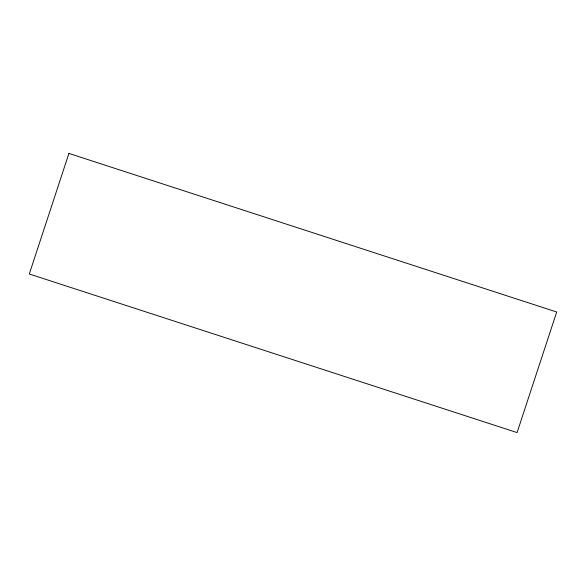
<?xml version="1.0" encoding="UTF-8"?>
<svg xmlns="http://www.w3.org/2000/svg" width="586" height="586" viewBox="0 0 586 586"><rect width="100%" height="100%" fill="white"/><g stroke="black" fill="none" stroke-linecap="round" stroke-linejoin="round"><path stroke-width="0.88" d="M68.921 153.422L29.3 273.992L517.079 432.578L556.7 312.008L68.921 153.422"/></g></svg>
